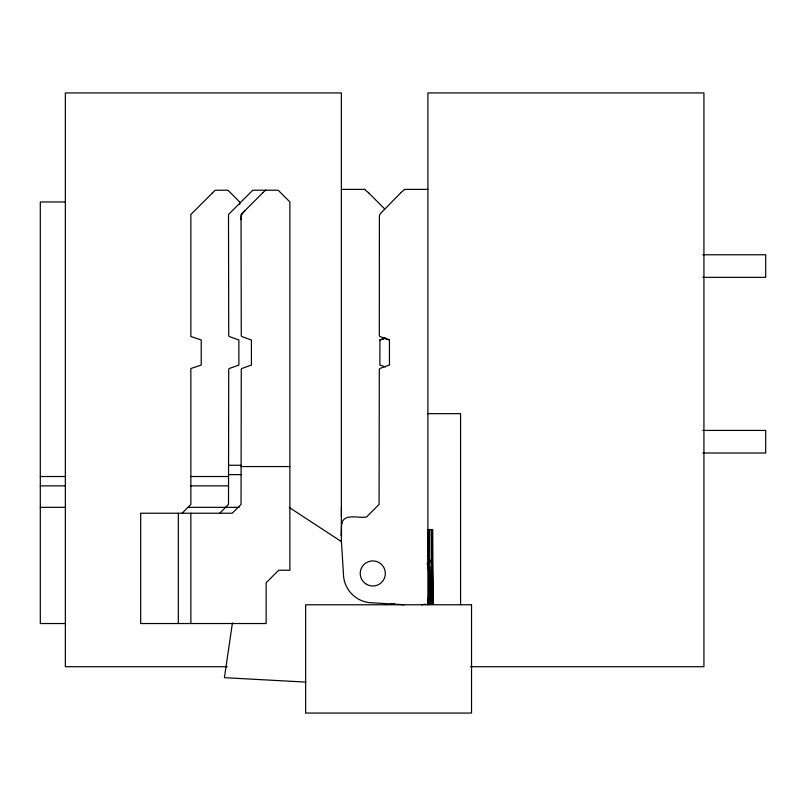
<?xml version="1.0" encoding="UTF-8"?>
<svg xmlns="http://www.w3.org/2000/svg" width="806" height="806" viewBox="0 0 806 806"><rect width="100%" height="100%" fill="white"/><g stroke="black" fill="none" stroke-linecap="round" stroke-linejoin="round"><path stroke-width="1.21" d="M65.377 623.522L40.3 623.522L40.3 201.963L65.397 201.963M341.442 529.512L341.432 535.698L341.482 526.419M341.422 516.999L341.422 507.337M427.885 547.657L427.885 535.698M241.044 219.706L241.357 215.937A7.889 7.889 0 0 1 242.284 213.721L244.722 210.829M427.905 599.251L427.885 597.679M341.422 534.61L341.422 535.698M430.948 603.946L431.381 529.542M431.422 603.946L431.724 529.542L432.872 603.946M429.034 599.976L429.628 529.542M427.885 600.017L427.885 598.455M341.462 526.449L341.593 524.958M427.835 600.752L427.865 599.221M341.573 524.988L341.784 523.578M427.815 599.956L427.583 602.072M232.42 622.937L224.421 677.675L305.887 682.098M341.764 523.608C344.041 512.676 359.667 518.742 366.539 516.968L379.082 504.415L379.304 369.329A2.106 2.106 0 0 1 379.948 368.433L389.449 365.037L389.449 339.941L379.948 336.545A2.106 2.106 0 0 1 379.304 335.649L379.394 215.907A7.889 7.889 0 0 1 380.311 213.691L400.713 192.846M427.563 601.276L427.714 600.641M212.28 193.087L190.861 214.507L190.861 336.515L201.228 339.971L201.228 365.068L190.861 368.523L190.861 504.445L182.075 513.231M212.472 192.906L215.142 190.226L227.957 190.226L239.684 201.963L239.684 204.472M219.716 513.231L228.501 504.445L228.723 369.36A2.106 2.106 0 0 1 229.367 368.463L238.868 365.068L238.868 339.971L229.367 336.576A2.106 2.106 0 0 1 228.723 335.679L228.501 214.507L252.782 190.226L265.597 190.226M262.897 192.664L241.044 214.507L241.266 335.679A2.106 2.106 0 0 0 241.911 336.576L251.412 339.971L251.412 365.068L241.911 368.463A2.106 2.106 0 0 0 241.266 369.36L241.044 504.445L232.259 513.231L140.677 513.231L140.677 623.522L266.141 623.522L266.141 582.778L278.685 570.235L289.878 570.235L289.878 201.963L278.141 190.226L266.141 190.226M400.693 192.876L400.925 192.634A13.692 13.692 0 0 1 404.118 190.105L404.179 189.39L427.905 189.39M425.8 604.208L421.639 604.742M379.878 339.971L385.449 338.117L379.908 339.941L379.878 365.068L385.47 366.891M341.442 189.39L365.178 189.39L365.178 190.196A13.692 13.692 0 0 1 368.362 192.694L368.614 192.876M702.832 254.767L765.7 254.767L765.7 277.355L702.832 277.355M427.643 413.669L460.579 413.669L460.579 604.671M702.832 430.424L765.7 430.424L765.7 453.012L702.832 453.012M228.501 465.274L241.024 465.274M241.044 466.563L289.878 466.563M228.501 474.623L241.024 474.623M40.3 476.517L65.397 476.517M190.861 476.517L228.42 476.517M40.3 485.867L65.397 485.867M190.861 485.867L228.42 485.867M40.3 507.337L65.487 507.337M187.979 507.337L239.16 507.337M427.885 529.542L432.711 529.542L433.154 603.946M394.255 603.946L390.829 603.946L394.114 604.107M427.885 603.946L432.671 603.946L432.419 595.936M227.201 666.713L65.346 666.713L65.346 92.942L341.371 92.942L341.371 542.146M470.573 666.713L703.93 666.713L703.93 92.942L427.905 92.942L427.905 604.742M404.179 604.742L369.148 602.606A29.369 29.369 0 0 1 343.416 573.459L341.442 541.582M383.858 338.117L389.419 339.971M289.294 507.498L341.422 541.612M368.634 192.846L384.794 209.056M431.442 560.533L432.278 603.946M429.779 566.971L430.485 603.946M432.288 591.392L431.724 571.323M429.114 603.946L427.885 530.368M432.419 564.563L432.983 603.946M431.532 529.542L432.62 603.946M190.861 513.231L190.861 623.522M178.317 513.231L178.317 623.522M427.18 563.162A23.706 8.332 -83.4 0 1 428.016 569.056M429.719 562.558A16.684 1.803 -87 0 1 431.22 560.775M432.016 557.339A26.648 0.514 -88 0 1 432.087 562.961M262.927 192.694A13.692 13.692 0 0 1 266.081 190.135M471.53 604.772L305.645 604.772L305.645 713.058L471.53 713.058L471.53 604.772M366.508 584.32A12.543 12.543 0 0 0 385.328 573.459A12.543 12.543 0 0 0 366.508 562.588A12.543 12.543 0 0 0 366.508 584.32"/></g></svg>
